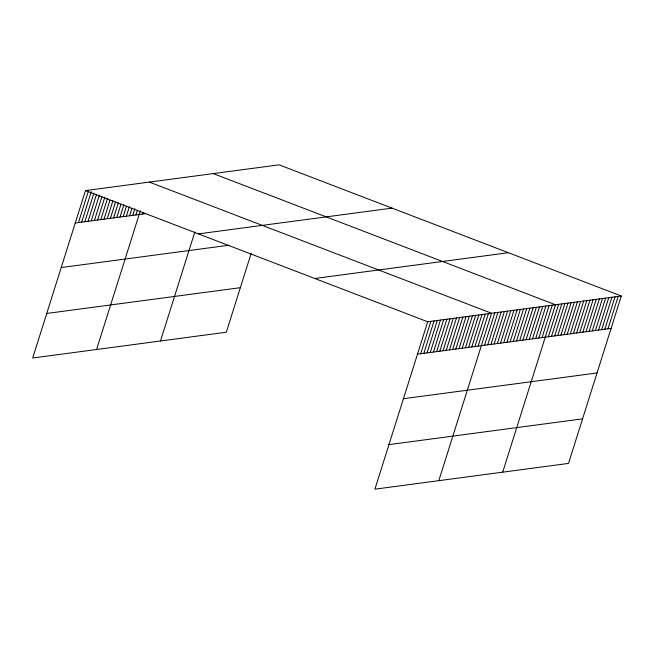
<?xml version="1.0" encoding="UTF-8"?>
<svg xmlns="http://www.w3.org/2000/svg" width="654" height="654" viewBox="0 0 654 654"><rect width="100%" height="100%" fill="white"/><g stroke="black" fill="none" stroke-linecap="round" stroke-linejoin="round"><path stroke-width="0.98" d="M621.3 296L427.7 321.768L374.914 489.167L568.522 463.408L621.3 296L279.086 164.833L85.478 190.592L32.7 358L226.3 332.232L251.201 253.27M78.455 222.581L88.372 191.123M81.652 222.156L91.266 191.655M84.848 221.731L93.865 193.134M88.037 221.305L96.457 194.614M91.233 220.88L99.351 195.145M94.429 220.455L101.942 196.625M97.626 220.03L104.836 197.156M100.814 219.605L107.428 198.636M104.011 219.18L110.027 200.116M107.207 218.755L112.921 200.647M110.403 218.33L115.513 202.127M113.592 217.905L118.407 202.65M116.788 217.48L120.998 204.138M119.984 217.054L123.892 204.661M123.181 216.629L126.484 206.149M126.369 216.204L129.378 206.672M129.566 215.779L131.969 208.152M132.762 215.354L134.863 208.683M135.958 214.929L137.463 210.163M96.588 349.498L140.357 210.694M142.343 214.079L142.948 212.174M160.475 340.996L194.843 231.99M420.677 353.749L430.896 321.343M423.866 353.323L434.084 320.918M427.062 352.898L437.281 320.493M430.258 352.473L440.477 320.068M433.455 352.048L443.674 319.642M436.643 351.623L446.862 319.217M439.84 351.198L450.058 318.792M443.036 350.773L453.255 318.367M446.232 350.348L456.451 317.942M449.421 349.923L459.639 317.517M452.617 349.498L462.836 317.092M455.813 349.072L466.032 316.667M459.01 348.647L469.229 316.242M462.198 348.222L472.417 315.817M465.395 347.797L475.613 315.392M468.591 347.372L478.81 314.966M471.787 346.947L482.006 314.541M474.976 346.522L485.194 314.116M478.172 346.097L488.391 313.691M438.801 480.665L491.587 313.266L149.374 182.098M484.565 345.247L494.784 312.841M487.753 344.822L497.972 312.416M490.95 344.396L501.168 311.991M494.146 343.971L504.365 311.566M497.342 343.546L507.561 311.141M500.531 343.121L510.749 310.715M503.727 342.696L513.946 310.29M506.924 342.271L517.142 309.865M510.12 341.846L520.339 309.44M513.308 341.421L523.527 309.015M516.505 340.996L526.723 308.59M519.701 340.571L529.92 308.165M522.898 340.145L533.116 307.74M526.086 339.72L536.313 307.315M529.282 339.295L539.501 306.889M532.479 338.87L542.697 306.464M535.675 338.445L545.894 306.039M538.863 338.02L549.09 305.614M542.06 337.595L552.278 305.189M502.697 472.163L555.475 304.764L213.261 173.596M548.387 336.753L558.606 304.347M551.526 336.336L561.745 303.93M554.657 335.919L564.876 303.513M557.797 335.502L568.015 303.096M560.928 335.085L571.146 302.679M564.067 334.668L574.286 302.262M567.198 334.251L577.417 301.846M570.329 333.834L580.548 301.429M573.468 333.417L583.687 301.012M576.599 333L586.818 300.595M579.738 332.584L589.957 300.17M582.869 332.167L593.088 299.753M586.009 331.75L596.227 299.336M589.14 331.333L599.358 298.919M592.271 330.916L602.489 298.502M595.41 330.499L605.629 298.085M598.541 330.082L608.76 297.668M601.68 329.665L611.899 297.251M604.811 329.248L615.03 296.834M607.95 328.831L618.169 296.417M75.259 223.006L145.54 213.654M198.415 233.879L392.016 208.119M61.214 267.551L228.957 245.234M46.745 313.454L240.345 287.686M314.77 278.481L508.371 252.714M417.481 354.174L611.081 328.414M403.436 398.719L597.037 372.96M388.958 444.622L582.567 418.854M85.478 190.592L427.7 321.768"/></g></svg>
